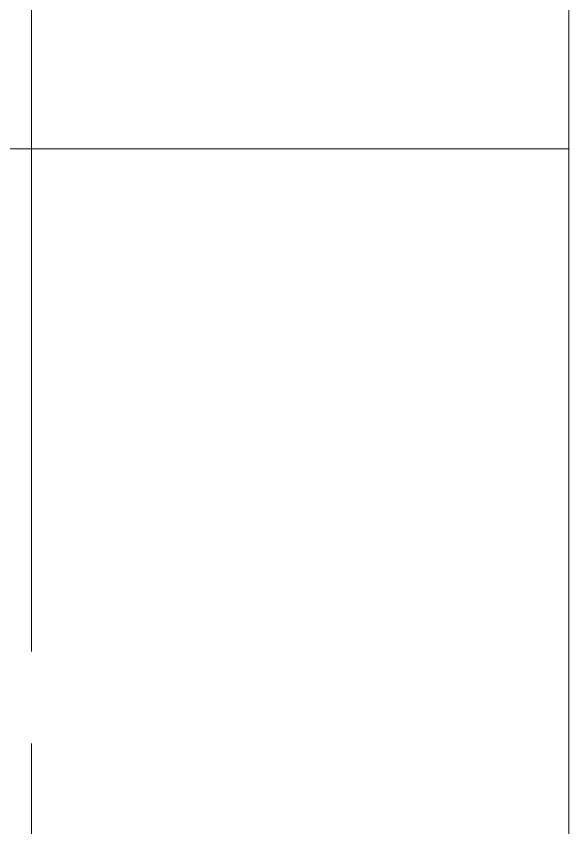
# Model space of a CAD drawing. Header units: millimetres. Extents: x -280308 to 6402717, y -14 to 2073074.
# Drawn here: x -31487 to -29867, y 561333 to 563712 of the extents above; entities that cross this region are included whole.
import ezdxf
from ezdxf.enums import TextEntityAlignment as Align

# ---------------------------------------------------------------- set-up
doc = ezdxf.new("R2010")
doc.units = ezdxf.units.MM
doc.linetypes.add('ACAD_ISO08W100', pattern=[36, 24, -3, 6, -3])
doc.linetypes.add('DASHED2', pattern=[0.375, 0.25, -0.125])
doc.layers.get('0').update_dxf_attribs({"lineweight": 0})
doc.layers.add('A-ANNOTATION', color=144, linetype='Continuous', lineweight=0)
doc.layers.add('A-FURN-EQPM', color=177, linetype='Continuous', lineweight=0)
doc.layers.add('A-TEXT', color=254, linetype='Continuous')
doc.styles.get("Standard").update_dxf_attribs({"font": 'arial.ttf'})

# ---------------------------------------------------------------- blocks, each defined once
blk = doc.blocks.new('A$C3304e30a')
at = {"color": 0, "linetype": 'DASHED2', "lineweight": -2, "ltscale": 6}
for points in [[(0, -9625), (4000, -9625), (4000, -7225), (0, -7225)], [(0, -12025), (4000, -12025), (4000, -9625), (0, -9625)]]:
    blk.add_lwpolyline(points, close=True, dxfattribs=at)
blk = doc.blocks.new('*U552')
at = {"layer": 'A-ANNOTATION', "linetype": 'ACAD_ISO08W100', "ltscale": 0.25}
blk.add_lwpolyline([(0, -5), (0, -90.5606)], dxfattribs=at)
at = {"layer": 'A-TEXT'}
blk.add_attdef('N', text='', height=0.9, dxfattribs=at).set_placement((0, 2.75), align=Align.MIDDLE_CENTER)
blk = doc.blocks.new('A$Cf37525da')
at = {"color": 124, "xscale": -360.0000000000001, "yscale": 360.0000000000001, "zscale": 360.0000000000001, "rotation": 180}
blk.add_blockref('*U552', (-53750, -25932.8), dxfattribs=at)
blk = doc.blocks.new('4')
at = {"ltscale": 0.25}
blk.add_blockref('A$Cf37525da', (22307.9, 573023.3), dxfattribs=at)
at = {"layer": 'A-FURN-EQPM', "ltscale": 0.25}
blk.add_blockref('A$C3304e30a', (-33867.1, 572948.3), dxfattribs=at)

msp = doc.modelspace()

# ---------------------------------------------------------------- block references
msp.add_blockref('4', (0, 0))

doc.saveas('drawing.dxf')
